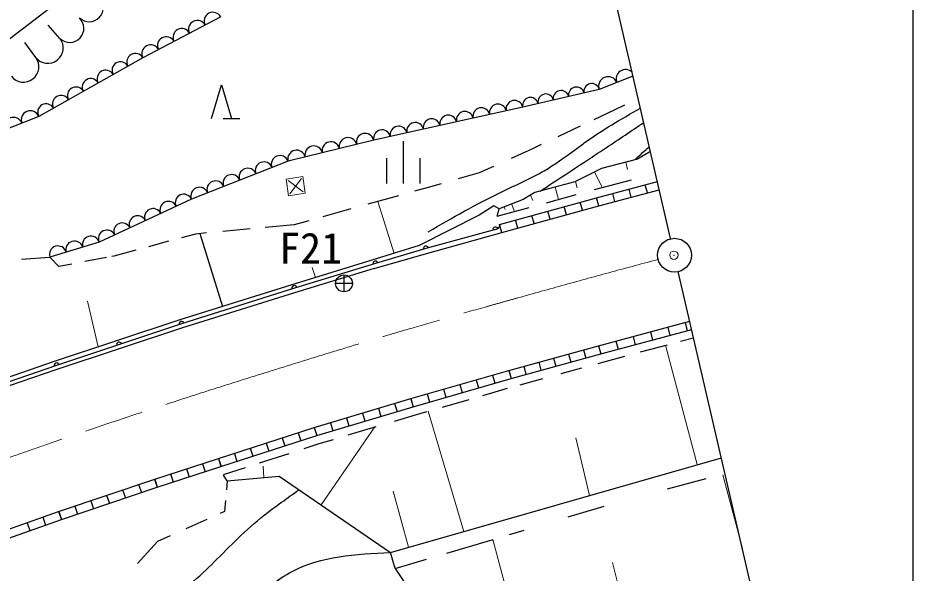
# Model space of a CAD drawing. Units: millimetres, scale not verified. Extents: x -55444348 to -54804348, y -162373295 to -162013295.
# Drawn here: x -54958460 to -54905348, y -162087834 to -162054887 of the extents above; entities that cross this region are included whole.
import ezdxf
from ezdxf.enums import TextEntityAlignment as Align

# ---------------------------------------------------------------- set-up
doc = ezdxf.new("R2010")
doc.units = ezdxf.units.MM
doc.header["$LTSCALE"] = 1000
doc.header["$PDMODE"] = 32
doc.header["$PDSIZE"] = 500
doc.linetypes.add('CHAIN', pattern=[18.5, 12, -1.5, 3.5, -1.5])
for name, color, linetype, lineweight in [('M-BGD', 7, 'Continuous', 25), ('M-BMK', 2, 'CHAIN', 13), ('M-BMK-ROW', 30, 'Continuous', 13), ('M-BMK-SRVR', 3, 'Continuous', 25), ('M-OTRS', 7, 'Continuous', 13), ('M-TTL-BAND', 7, 'Continuous', 25)]:
    doc.layers.add(name, color=color, linetype=linetype, lineweight=lineweight)
doc.styles.add('ＭＳ ゴシック', font='')
doc.styles.get('ＭＳ ゴシック').set_extended_font_data('MS Gothic')

msp = doc.modelspace()

# ---------------------------------------------------------------- linework, layer by layer
at = {"layer": 'M-BGD'}
for p, q in [((-54959457, -162056504), (-54956591, -162054316)), ((-54955963, -162056110), (-54956674, -162055314)), ((-54946424, -162054834), (-54951050, -162057251)), ((-54957405, -162057228), (-54958046, -162056338)), ((-54951050, -162057251), (-54957223, -162060739)), ((-54921968, -162058339), (-54923964, -162059146)), ((-54946983, -162060862), (-54946383, -162058862)), ((-54946383, -162058862), (-54945783, -162060862)), ((-54923964, -162059146), (-54928503, -162060178)), ((-54922467, -162060072), (-54923090, -162060368)), ((-54928503, -162060178), (-54937347, -162062141)), ((-54923090, -162060368), (-54924282, -162060930)), ((-54957223, -162060739), (-54963241, -162063099)), ((-54946283, -162060862), (-54945283, -162060862)), ((-54925091, -162061311), (-54926416, -162061936)), ((-54937347, -162062141), (-54942434, -162063383)), ((-54935600, -162062209), (-54935600, -162064709)), ((-54927978, -162062671), (-54929197, -162063226)), ((-54927423, -162062409), (-54927978, -162062671)), ((-54936600, -162063209), (-54936600, -162064709)), ((-54934600, -162064709), (-54934600, -162063209)), ((-54921695, -162063262), (-54923832, -162063821)), ((-54920929, -162062820), (-54921695, -162063262)), ((-54942434, -162063383), (-54948165, -162065638)), ((-54930241, -162063702), (-54931090, -162064089)), ((-54923832, -162063821), (-54925424, -162064625)), ((-54931090, -162064089), (-54932346, -162064446)), ((-54933350, -162064731), (-54934123, -162064950)), ((-54925424, -162064625), (-54927787, -162065248)), ((-54924260, -162065075), (-54922062, -162064492)), ((-54924129, -162065558), (-54920517, -162064599)), ((-54921108, -162065273), (-54921236, -162064790)), ((-54934123, -162064950), (-54934922, -162065173)), ((-54927787, -162065248), (-54928482, -162065662)), ((-54927089, -162065854), (-54925346, -162065374)), ((-54923999, -162066041), (-54920404, -162065087)), ((-54923999, -162066041), (-54920404, -162065087)), ((-54923035, -162065785), (-54923163, -162065302)), ((-54922072, -162065529), (-54922200, -162065046)), ((-54948165, -162065638), (-54953636, -162068198)), ((-54935888, -162065442), (-54937703, -162065949)), ((-54928482, -162065662), (-54929914, -162066222)), ((-54929889, -162067143), (-54924129, -162065558)), ((-54924959, -162066305), (-54925091, -162065823)), ((-54923999, -162066041), (-54924132, -162065559)), ((-54923999, -162066041), (-54924127, -162065557)), ((-54938701, -162066227), (-54940369, -162066692)), ((-54930229, -162066031), (-54931097, -162066591)), ((-54929914, -162066222), (-54930229, -162066031)), ((-54930022, -162066661), (-54928120, -162066138)), ((-54930022, -162066661), (-54929914, -162066222)), ((-54929756, -162067625), (-54923999, -162066041)), ((-54929756, -162067625), (-54923999, -162066041)), ((-54926878, -162066833), (-54927010, -162066351)), ((-54925918, -162066569), (-54926051, -162066087)), ((-54941192, -162066921), (-54942071, -162067166)), ((-54931097, -162066591), (-54934657, -162068402)), ((-54928797, -162067361), (-54928930, -162066879)), ((-54927837, -162067097), (-54927970, -162066615)), ((-54944681, -162067410), (-54946303, -162067561)), ((-54942071, -162067166), (-54943788, -162067327)), ((-54930127, -162067447), (-54934250, -162068580)), ((-54929756, -162067625), (-54929889, -162067143)), ((-54947928, -162067713), (-54948747, -162067935)), ((-54947272, -162067651), (-54947928, -162067713)), ((-54947667, -162067688), (-54946317, -162072020)), ((-54934491, -162068946), (-54929756, -162067625)), ((-54953636, -162068198), (-54956574, -162069079)), ((-54949523, -162068146), (-54950710, -162068469)), ((-54934657, -162068402), (-54937469, -162069274)), ((-54934250, -162068580), (-54937245, -162069463)), ((-54958252, -162069210), (-54956574, -162069079)), ((-54956040, -162069636), (-54956574, -162069079)), ((-54953209, -162069110), (-54954486, -162069347)), ((-54952763, -162069028), (-54952883, -162069050)), ((-54951462, -162068674), (-54952763, -162069028)), ((-54937321, -162069752), (-54934491, -162068946)), ((-54955270, -162069493), (-54956040, -162069636)), ((-54937469, -162069274), (-54942201, -162070735)), ((-54937245, -162069463), (-54942058, -162070921)), ((-54937321, -162069752), (-54942052, -162071212)), ((-54942201, -162070735), (-54948857, -162072812)), ((-54942058, -162070921), (-54948746, -162073043)), ((-54942052, -162071212), (-54948704, -162073288)), ((-54948857, -162072812), (-54956360, -162075295)), ((-54948704, -162073288), (-54956200, -162075768)), ((-54948746, -162073043), (-54956164, -162075509)), ((-54924014, -162074348), (-54918595, -162072892)), ((-54924014, -162074348), (-54918595, -162072892)), ((-54923883, -162074830), (-54918482, -162073379)), ((-54919905, -162073244), (-54919775, -162073727)), ((-54918878, -162072968), (-54918748, -162073451)), ((-54921959, -162073796), (-54921829, -162074279)), ((-54920932, -162073520), (-54920802, -162074003)), ((-54919141, -162074074), (-54918369, -162073867)), ((-54929338, -162075802), (-54924014, -162074348)), ((-54929338, -162075802), (-54924014, -162074348)), ((-54924015, -162074348), (-54923883, -162074830)), ((-54924013, -162074348), (-54923883, -162074830)), ((-54922986, -162074072), (-54922856, -162074555)), ((-54921520, -162074713), (-54919919, -162074283)), ((-54929203, -162076284), (-54923883, -162074830)), ((-54925788, -162074833), (-54925656, -162075315)), ((-54924901, -162074590), (-54924770, -162075073)), ((-54923752, -162075313), (-54922445, -162074962)), ((-54956360, -162075295), (-54963953, -162077914)), ((-54956164, -162075509), (-54963839, -162078142)), ((-54927561, -162075317), (-54927429, -162075799)), ((-54926675, -162075075), (-54926543, -162075557)), ((-54924032, -162075389), (-54923752, -162075313)), ((-54956200, -162075768), (-54963785, -162078385)), ((-54935154, -162077483), (-54929338, -162075802)), ((-54935154, -162077483), (-54929338, -162075802)), ((-54929342, -162075803), (-54929203, -162076284)), ((-54929335, -162075801), (-54929203, -162076284)), ((-54928448, -162075559), (-54928316, -162076041)), ((-54926230, -162075990), (-54925000, -162075654)), ((-54935013, -162077963), (-54929203, -162076284)), ((-54931278, -162076363), (-54931139, -162076843)), ((-54930310, -162076083), (-54930171, -162076564)), ((-54928670, -162076656), (-54927319, -162076287)), ((-54933215, -162076923), (-54933076, -162077403)), ((-54932247, -162076643), (-54932108, -162077123)), ((-54930883, -162077290), (-54929420, -162076867)), ((-54940881, -162079195), (-54935154, -162077483)), ((-54940881, -162079195), (-54935154, -162077483)), ((-54935156, -162077484), (-54935013, -162077963)), ((-54935151, -162077483), (-54935013, -162077963)), ((-54934183, -162077203), (-54934044, -162077683)), ((-54933268, -162077979), (-54931692, -162077524)), ((-54940732, -162079672), (-54935013, -162077963)), ((-54937062, -162078054), (-54936919, -162078533)), ((-54936109, -162077769), (-54935966, -162078248)), ((-54938969, -162078623), (-54938826, -162079102)), ((-54938016, -162078339), (-54937872, -162078818)), ((-54936120, -162078816), (-54934872, -162078443)), ((-54934872, -162078443), (-54934192, -162078246)), ((-54946564, -162081037), (-54940881, -162079195)), ((-54946564, -162081037), (-54940881, -162079195)), ((-54940886, -162079197), (-54940732, -162079672)), ((-54940875, -162079193), (-54940732, -162079672)), ((-54939922, -162078908), (-54939779, -162079387)), ((-54938857, -162079634), (-54937195, -162079137)), ((-54946411, -162081512), (-54940732, -162079672)), ((-54941833, -162079503), (-54941679, -162079979)), ((-54943725, -162080117), (-54943571, -162080592)), ((-54942779, -162079810), (-54942625, -162080286)), ((-54941474, -162080438), (-54940584, -162080150)), ((-54940584, -162080150), (-54939743, -162079898)), ((-54945618, -162080730), (-54945464, -162081206)), ((-54944672, -162080423), (-54944518, -162080899)), ((-54944120, -162081296), (-54942375, -162080730)), ((-54950345, -162082254), (-54946564, -162081037)), ((-54947509, -162081341), (-54947355, -162081817)), ((-54946564, -162081037), (-54946411, -162081513)), ((-54946564, -162081037), (-54946410, -162081512)), ((-54936363, -162086606), (-54916718, -162080987)), ((-54950188, -162082729), (-54946411, -162081512)), ((-54948453, -162081645), (-54948300, -162082121)), ((-54946256, -162081988), (-54944956, -162081567)), ((-54956042, -162084187), (-54950345, -162082254)), ((-54950349, -162082255), (-54950188, -162082729)), ((-54950341, -162082253), (-54950188, -162082729)), ((-54949397, -162081949), (-54949244, -162082425)), ((-54946040, -162082360), (-54946269, -162082023)), ((-54946040, -162082360), (-54946086, -162082888)), ((-54946040, -162082360), (-54942964, -162082074)), ((-54942964, -162082074), (-54936363, -162086606)), ((-54919910, -162082836), (-54917632, -162082229)), ((-54955879, -162084660), (-54950188, -162082729)), ((-54952245, -162082899), (-54952085, -162083372)), ((-54951297, -162082577), (-54951136, -162083051)), ((-54953194, -162083221), (-54953033, -162083694)), ((-54955091, -162083864), (-54954930, -162084338)), ((-54954142, -162083542), (-54953982, -162084016)), ((-54946141, -162083517), (-54946199, -162084171)), ((-54925813, -162084505), (-54923672, -162083857)), ((-54961676, -162086157), (-54956042, -162084187)), ((-54956982, -162084516), (-54956817, -162084988)), ((-54956044, -162084188), (-54955879, -162084660)), ((-54956039, -162084186), (-54955879, -162084660)), ((-54946199, -162084171), (-54946459, -162084289)), ((-54961507, -162086628), (-54955879, -162084660)), ((-54957920, -162084844), (-54957755, -162085316)), ((-54947260, -162084651), (-54948503, -162085212)), ((-54929286, -162085551), (-54928424, -162085295)), ((-54950182, -162085969), (-54951371, -162087266)), ((-54949431, -162085631), (-54950182, -162085969)), ((-54933006, -162086653), (-54930267, -162085841)), ((-54936079, -162087564), (-54936363, -162086606)), ((-54936079, -162087564), (-54934217, -162087012)), ((-54936079, -162087564), (-54931988, -162093632))]:
    msp.add_line(p, q, dxfattribs=at)
at = {"layer": 'M-BGD', "lineweight": 13}
for p, q in [((-54922395, -162063446), (-54922283, -162063879)), ((-54923802, -162064954), (-54924245, -162064030)), ((-54925380, -162064603), (-54925276, -162064981)), ((-54928047, -162065402), (-54927918, -162065715)), ((-54926383, -162065659), (-54926581, -162064930)), ((-54937111, -162065783), (-54936146, -162068864)), ((-54929000, -162066380), (-54929167, -162065930)), ((-54929613, -162066104), (-54929557, -162066265)), ((-54940797, -162070302), (-54941001, -162069691)), ((-54953698, -162074414), (-54954327, -162071707)), ((-54920044, -162074317), (-54918154, -162081397)), ((-54934116, -162078223), (-54932006, -162085359)), ((-54937283, -162079163), (-54940461, -162083792)), ((-54924547, -162083226), (-54925358, -162079810)), ((-54943878, -162082159), (-54943918, -162081483)), ((-54916638, -162081994), (-54915468, -162086383)), ((-54935289, -162086298), (-54936198, -162082964)), ((-54930288, -162085848), (-54928446, -162092672)), ((-54922238, -162090913), (-54923178, -162087209))]:
    msp.add_line(p, q, dxfattribs=at)
at = {"layer": 'M-BGD'}
for centre, radius, start, end in [((-54954235, -162054276), 840, 226.6979, 46.6979), ((-54946886, -162055076), 522, 27.5909, 207.5909), ((-54955387, -162055499), 840, 226.6979, 46.6979), ((-54947811, -162055559), 522, 27.5909, 207.5909), ((-54948737, -162056043), 522, 27.5909, 207.5909), ((-54956684, -162056669), 913, 217.7752, 37.7752), ((-54949662, -162056526), 522, 27.5909, 207.5909), ((-54950587, -162057010), 522, 27.5909, 207.5909), ((-54958127, -162057787), 913, 217.7752, 37.7752), ((-54951490, -162057500), 506, 29.4634, 209.4634), ((-54952372, -162057999), 506, 29.4634, 209.4634), ((-54922407, -162058516), 560, 46.4012, 202.0057), ((-54954136, -162058995), 506, 29.4634, 209.4634), ((-54953254, -162058497), 506, 29.4634, 209.4634), ((-54923445, -162058936), 560, 22.0057, 202.0057), ((-54955018, -162059493), 506, 29.4634, 209.4634), ((-54925326, -162059456), 466, 12.8146, 192.8146), ((-54924418, -162059249), 466, 12.8146, 192.8146), ((-54955900, -162059992), 506, 29.4634, 209.4634), ((-54927141, -162059869), 466, 12.8146, 192.8146), ((-54926234, -162059662), 466, 12.8146, 192.8146), ((-54956782, -162060490), 506, 29.4634, 209.4634), ((-54929977, -162060505), 503, 12.5118, 192.5118), ((-54928994, -162060287), 503, 12.5118, 192.5118), ((-54928049, -162060075), 466, 12.8146, 192.8146), ((-54957724, -162060936), 539, 21.4133, 201.4133), ((-54931942, -162060941), 503, 12.5118, 192.5118), ((-54930960, -162060723), 503, 12.5118, 192.5118), ((-54958727, -162061329), 539, 21.4133, 201.4133), ((-54934890, -162061596), 503, 12.5118, 192.5118), ((-54933908, -162061378), 503, 12.5118, 192.5118), ((-54932925, -162061159), 503, 12.5118, 192.5118), ((-54936855, -162062032), 503, 12.5118, 192.5118), ((-54935873, -162061814), 503, 12.5118, 192.5118), ((-54939890, -162062762), 524, 13.722, 193.722), ((-54938873, -162062513), 524, 13.722, 193.722), ((-54937855, -162062265), 524, 13.722, 193.722), ((-54941925, -162063259), 524, 13.722, 193.722), ((-54940908, -162063010), 524, 13.722, 193.722), ((-54942911, -162063571), 513, 21.4783, 201.4783), ((-54944822, -162064322), 513, 21.4783, 201.4783), ((-54943866, -162063947), 513, 21.4783, 201.4783), ((-54945777, -162064698), 513, 21.4783, 201.4783), ((-54946732, -162065074), 513, 21.4783, 201.4783), ((-54948620, -162065851), 503, 25.0735, 205.0735), ((-54947687, -162065450), 513, 21.4783, 201.4783), ((-54949532, -162066278), 503, 25.0735, 205.0735), ((-54950444, -162066704), 503, 25.0735, 205.0735), ((-54951356, -162067131), 503, 25.0735, 205.0735), ((-54953180, -162067984), 503, 25.0735, 205.0735), ((-54952268, -162067558), 503, 25.0735, 205.0735), ((-54930127, -162067447), 150, 15.3586, 195.3586), ((-54930259, -162066965), 500, 285.3586, 330.3586), ((-54954126, -162068345), 511, 16.6957, 196.6957), ((-54956084, -162068932), 511, 16.6957, 196.6957), ((-54955105, -162068638), 511, 16.6957, 196.6957), ((-54934250, -162068580), 150, 15.3586, 196.4288), ((-54937245, -162069463), 150, 16.4288, 196.8619), ((-54942058, -162070921), 150, 16.8619, 197.6012), ((-54948746, -162073043), 150, 17.6012, 198.3909), ((-54952455, -162074276), 150, 18.3909, 198.3909), ((-54956164, -162075509), 150, 18.3909, 198.9361)]:
    msp.add_arc(centre, radius, start, end, dxfattribs=at)
for points, knots in [([(-54934112, -162067573), (-54932692, -162066756), (-54931273, -162065939), (-54929797, -162065227), (-54928939, -162064814), (-54928062, -162064436), (-54927240, -162063958), (-54926615, -162063595), (-54926021, -162063173), (-54925440, -162062741), (-54925343, -162062669), (-54925246, -162062596), (-54925149, -162062524), (-54925052, -162062452), (-54924955, -162062380), (-54924857, -162062309), (-54923800, -162061542), (-54922663, -162060891), (-54921527, -162060240)], [0, 0, 0, 0, 1, 1, 1, 2, 2, 2, 3, 3, 3, 4, 4, 4, 5, 5, 5, 6, 6, 6, 6]), ([(-54927478, -162065166), (-54926491, -162064520), (-54925503, -162063874), (-54924518, -162063225), (-54924354, -162063117), (-54924190, -162063008), (-54924026, -162062900), (-54923862, -162062792), (-54923698, -162062683), (-54923534, -162062575), (-54922796, -162062086), (-54922063, -162061590), (-54921329, -162061094)], [0, 0, 0, 0, 1, 1, 1, 2, 2, 2, 3, 3, 3, 4, 4, 4, 4]), ([(-54921863, -162063306), (-54921738, -162063194), (-54921613, -162063081), (-54921490, -162062966), (-54921367, -162062851), (-54921246, -162062735), (-54921116, -162062628), (-54921076, -162062595), (-54921036, -162062564), (-54920996, -162062532)], [0, 0, 0, 0, 1, 1, 1, 2, 2, 2, 3, 3, 3, 3]), ([(-54997536, -162113475), (-54998009, -162112483), (-54998483, -162111491), (-54998603, -162110355), (-54998672, -162109693), (-54998622, -162108983), (-54998311, -162108457), (-54997889, -162107742), (-54996985, -162107369), (-54996129, -162107023), (-54994600, -162106405), (-54993222, -162105870), (-54991774, -162105357), (-54990389, -162104866), (-54988940, -162104395), (-54987469, -162104184), (-54984910, -162103817), (-54982283, -162104237), (-54979706, -162104067), (-54977390, -162103915), (-54975114, -162103285), (-54972911, -162102478), (-54971188, -162101846), (-54969510, -162101106), (-54968014, -162100066), (-54966607, -162099087), (-54965361, -162097841), (-54963885, -162097007), (-54961818, -162095841), (-54959297, -162095481), (-54957188, -162094380), (-54955646, -162093574), (-54954323, -162092372), (-54952856, -162091391), (-54951329, -162090370), (-54949645, -162089590), (-54948227, -162088459), (-54947217, -162087654), (-54946341, -162086670), (-54945400, -162085767), (-54944901, -162085288), (-54944384, -162084831), (-54943844, -162084402), (-54943177, -162083870), (-54942475, -162083380), (-54941774, -162082890)], [0, 0, 0, 0, 1, 1, 1, 2, 2, 2, 3, 3, 3, 4, 4, 4, 5, 5, 5, 6, 6, 6, 7, 7, 7, 8, 8, 8, 9, 9, 9, 10, 10, 10, 11, 11, 11, 12, 12, 12, 13, 13, 13, 14, 14, 14, 15, 15, 15, 15]), ([(-54999386, -162122571), (-54998311, -162121421), (-54997236, -162120271), (-54996607, -162118899), (-54996003, -162117581), (-54995813, -162116057), (-54995453, -162114624), (-54995281, -162113938), (-54995070, -162113273), (-54995054, -162112541), (-54995038, -162111863), (-54995190, -162111128), (-54995069, -162110575), (-54994673, -162108769), (-54991367, -162108900), (-54989112, -162108183), (-54988047, -162107845), (-54987217, -162107317), (-54986315, -162107012), (-54984014, -162106232), (-54981252, -162106905), (-54978571, -162106966), (-54975321, -162107041), (-54972190, -162106217), (-54969459, -162104709), (-54967436, -162103592), (-54965632, -162102099), (-54963703, -162100807), (-54962453, -162099969), (-54961150, -162099216), (-54959826, -162098507), (-54958211, -162097643), (-54956564, -162096843), (-54954929, -162096011), (-54952918, -162094986), (-54950926, -162093912), (-54949032, -162092704), (-54947519, -162091739), (-54946068, -162090690), (-54944655, -162089539), (-54943856, -162088888), (-54943068, -162088204), (-54942188, -162087734), (-54940480, -162086822), (-54938421, -162086714), (-54936363, -162086606)], [0, 0, 0, 0, 1, 1, 1, 2, 2, 2, 3, 3, 3, 4, 4, 4, 5, 5, 5, 6, 6, 6, 7, 7, 7, 8, 8, 8, 9, 9, 9, 10, 10, 10, 11, 11, 11, 12, 12, 12, 13, 13, 13, 14, 14, 14, 15, 15, 15, 15])]:
    msp.add_open_spline(points, degree=3, knots=knots, dxfattribs=at)
at = {"layer": 'M-BMK'}
msp.add_open_spline([(-54920432, -162069209), (-54921363, -162069458), (-54922295, -162069708), (-54923225, -162069960), (-54924155, -162070213), (-54925085, -162070469), (-54926014, -162070726), (-54926943, -162070983), (-54927872, -162071242), (-54928800, -162071502), (-54929016, -162071563), (-54929232, -162071623), (-54929448, -162071684), (-54929665, -162071745), (-54929881, -162071806), (-54930097, -162071866), (-54930313, -162071927), (-54930529, -162071988), (-54930745, -162072049), (-54932191, -162072458), (-54933635, -162072870), (-54935077, -162073293), (-54937480, -162073996), (-54939874, -162074727), (-54942265, -162075469), (-54944633, -162076204), (-54946997, -162076949), (-54949355, -162077717), (-54951795, -162078511), (-54954227, -162079329), (-54956651, -162080167), (-54958843, -162080926), (-54961028, -162081701), (-54963210, -162082487), (-54966121, -162083536), (-54969024, -162084603), (-54971917, -162085699), (-54974190, -162086560), (-54976456, -162087438), (-54978714, -162088337), (-54981059, -162089270), (-54983395, -162090224), (-54985725, -162091196), (-54987796, -162092059), (-54989862, -162092936), (-54991922, -162093825), (-54993906, -162094681), (-54995884, -162095549), (-54997857, -162096430), (-55000153, -162097455), (-55002441, -162098499), (-55004725, -162099553), (-55006357, -162100306), (-55007987, -162101064), (-55009615, -162101827), (-55009886, -162101954), (-55010157, -162102081), (-55010428, -162102208), (-55010700, -162102335), (-55010971, -162102462), (-55011242, -162102591), (-55011513, -162102719), (-55011783, -162102849), (-55012055, -162102974), (-55012084, -162102987), (-55012113, -162103000), (-55012141, -162103015), (-55012170, -162103029), (-55012198, -162103045), (-55012228, -162103055), (-55012241, -162103060), (-55012254, -162103064), (-55012268, -162103067)], degree=3, knots=[0, 0, 0, 0, 1, 1, 1, 2, 2, 2, 3, 3, 3, 4, 4, 4, 5, 5, 5, 6, 6, 6, 7, 7, 7, 8, 8, 8, 9, 9, 9, 10, 10, 10, 11, 11, 11, 12, 12, 12, 13, 13, 13, 14, 14, 14, 15, 15, 15, 16, 16, 16, 17, 17, 17, 18, 18, 18, 19, 19, 19, 20, 20, 20, 21, 21, 21, 22, 22, 22, 23, 23, 23, 24, 24, 24, 24], dxfattribs=at)
at = {"layer": 'M-BMK-ROW'}
for p, q in [((-54941558, -162064306), (-54942548, -162064450)), ((-54941414, -162065296), (-54941558, -162064306)), ((-54942548, -162064450), (-54942404, -162065440)), ((-54942434, -162064535), (-54941527, -162065211)), ((-54941643, -162064420), (-54942319, -162065326)), ((-54942404, -162065440), (-54941414, -162065296))]:
    msp.add_line(p, q, dxfattribs=at)
at = {"layer": 'M-BMK-SRVR'}
for p, q in [((-54919732, -162067985), (-54925712, -162042186)), ((-54939113, -162070141), (-54939113, -162071141)), ((-54910322, -162108584), (-54919280, -162069937)), ((-54938613, -162070641), (-54939613, -162070641))]:
    msp.add_line(p, q, dxfattribs=at)
for centre, radius in [((-54919504, -162068968), 1000), ((-54939113, -162070641), 500)]:
    msp.add_circle(centre, radius, dxfattribs=at)
at = {"layer": 'M-OTRS', "color": 6}
msp.add_point((-54919535, -162068973), dxfattribs=at)
at = {"layer": 'M-TTL-BAND'}
msp.add_line((-54905348, -162373295), (-54905348, -162023295), dxfattribs=at)

# ---------------------------------------------------------------- texts
at = {"layer": 'M-BMK-SRVR', "style": 'ＭＳ ゴシック'}
msp.add_text('F21', height=1833, rotation=359.975, dxfattribs=at).set_placement((-54942964, -162070012), align=Align.BOTTOM_LEFT)

doc.saveas('drawing.dxf')
